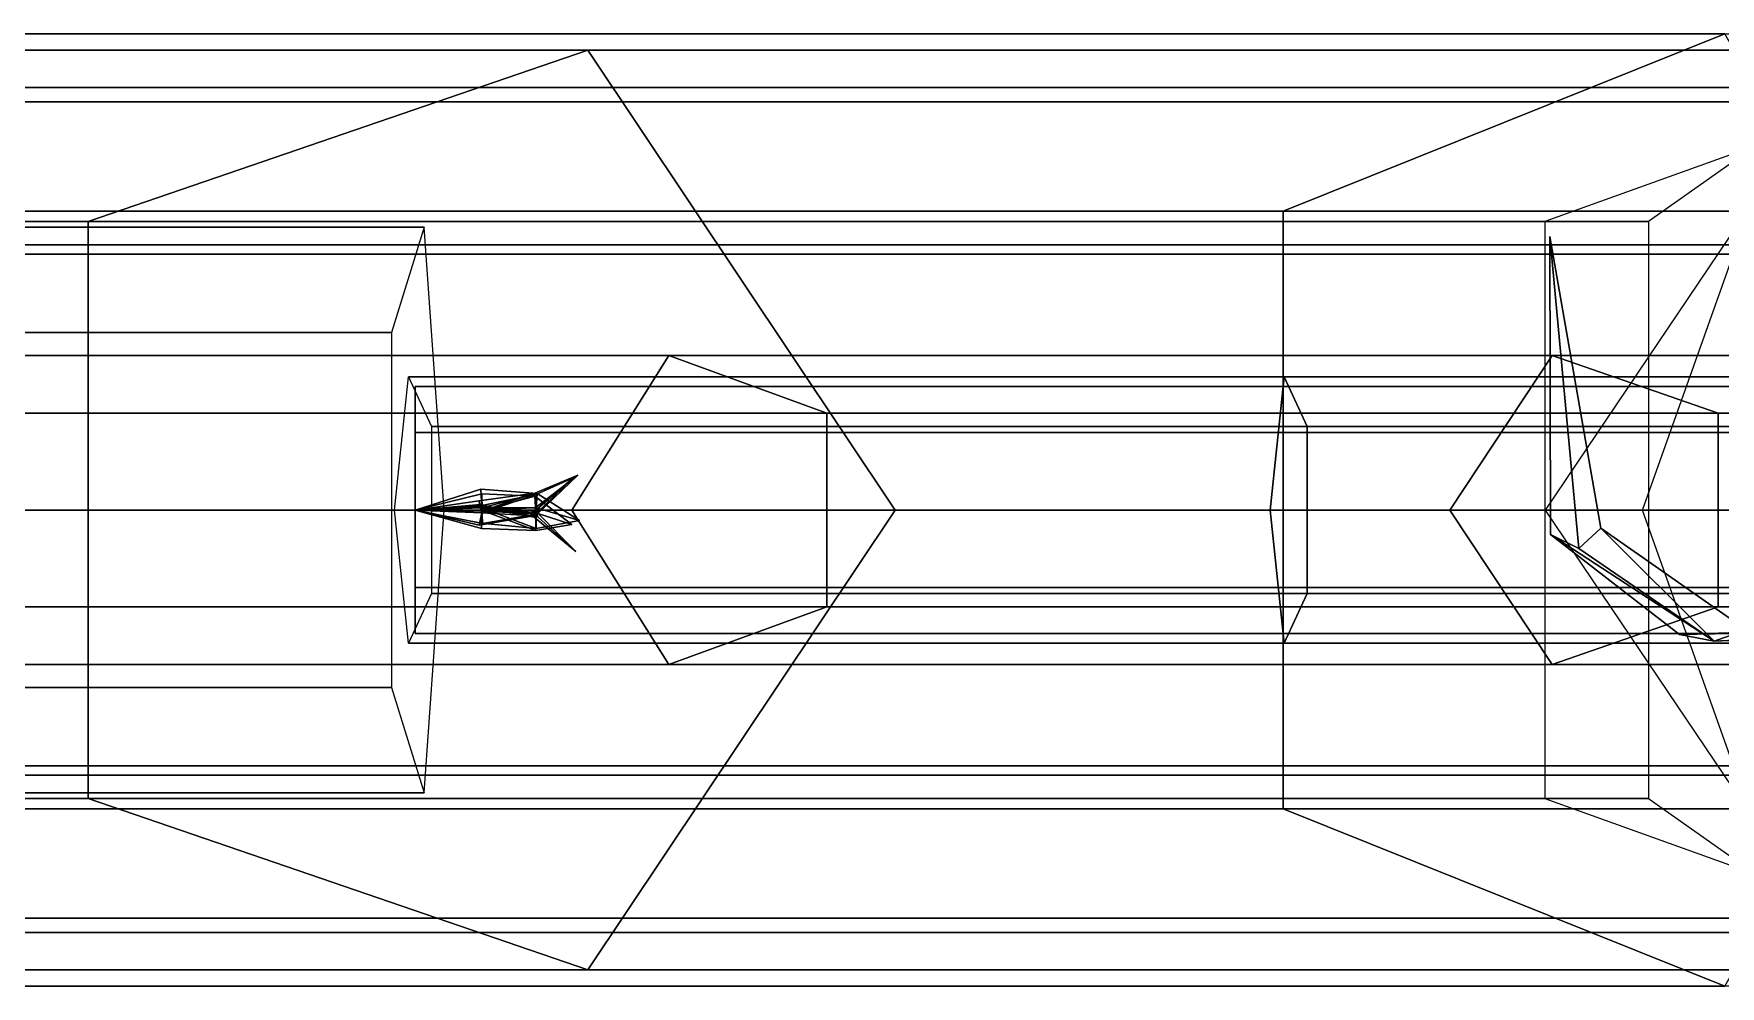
# Model space of a CAD drawing. Header units: metres. Extents: x -236 to 197, y -84 to 78.
# Drawn here: x 41.7 to 49.11, y -2.09 to 2.09 of the extents above; entities that cross this region are included whole.
import ezdxf

# ---------------------------------------------------------------- set-up
doc = ezdxf.new("R2010")
doc.units = ezdxf.units.M

msp = doc.modelspace()

# ---------------------------------------------------------------- linework, layer by layer
at = {"layer": 'Lacypla_Intrnd', "color": 3}
for points in [[(37.9834, 2.0213, 430.1003), (49.8681, 2.0213, 436.0681), (48.7991, 1.268, 438.1918), (36.5207, 1.268, 431.9746)], [(39.021, 2.0213, 672.702), (44.138, 2.0213, 685.0472), (41.9415, 1.268, 685.957), (36.7458, 1.268, 673.3922)], [(38.8823, 0, 428.9485), (50.525, 0, 434.7632), (49.8681, 2.0213, 436.0681), (37.9834, 2.0213, 430.1003)], [(40.419, 0, 672.2779), (45.4878, 0, 684.4881), (44.138, 2.0213, 685.0472), (39.021, 2.0213, 672.702)], [(44.138, 2.0213, 685.0472), (50.4405, 2.0213, 696.8314), (48.3437, 1.268, 697.9521), (41.9415, 1.268, 685.957)], [(45.4878, 0, 684.4881), (51.7289, 0, 696.1427), (50.4405, 2.0213, 696.8314), (44.138, 2.0213, 685.0472)], [(49.3795, 1.5316, 697.3283), (53.0419, 1.5316, 706.8227), (52.009, 0, 707.2211), (48.3466, 0, 697.7267)], [(49.3185, 1.5316, 437.1048), (58.1727, 1.5316, 442.1207), (57.627, 0, 443.084), (48.7728, 0, 438.0681)], [(36.5207, 1.268, 431.9746), (48.7991, 1.268, 438.1918), (48.7991, -1.268, 438.1918), (36.5207, -1.268, 431.9746)], [(36.7458, 1.268, 673.3922), (41.9415, 1.268, 685.957), (41.9415, -1.268, 685.957), (36.7458, -1.268, 673.3922)], [(41.9415, 1.268, 685.957), (48.3437, 1.268, 697.9521), (48.3437, -1.268, 697.9521), (41.9415, -1.268, 685.957)], [(35.2846, 1.2436, 217.9219), (43.4188, 1.2436, 218.713), (43.2754, 0.7802, 220.1688), (34.8258, 0.7802, 219.3109)], [(35.5666, 0, 217.0684), (43.5069, 0, 217.8184), (43.4188, 1.2436, 218.713), (35.2846, 1.2436, 217.9219)], [(34.8258, 0.7802, 219.3109), (43.2754, 0.7802, 220.1688), (43.2754, -0.7802, 220.1688), (34.8258, -0.7802, 219.3109)], [(43.3501, 0.5855, 219.3132), (47.198, 0.5855, 219.884), (47.1359, 0, 220.3026), (43.288, 0, 219.7318)], [(43.4512, 0.3673, 218.6319), (47.2991, 0.3673, 219.2027), (47.198, 0.5855, 219.884), (43.3501, 0.5855, 219.3132)], [(47.198, 0.5855, 219.884), (51.004, 0.5855, 220.6413), (50.9214, 0, 221.0563), (47.1359, 0, 220.3026)], [(47.2991, 0.3673, 219.2027), (51.1383, 0.3673, 219.9658), (51.004, 0.5855, 220.6413), (47.198, 0.5855, 219.884)], [(43.4512, -0.3673, 218.6319), (47.2991, -0.3673, 219.2027), (47.2991, 0.3673, 219.2027), (43.4512, 0.3673, 218.6319)], [(47.2991, -0.3673, 219.2027), (51.1383, -0.3673, 219.9658), (51.1383, 0.3673, 219.9658), (47.2991, 0.3673, 219.2027)], [(35.2846, -1.2436, 217.9219), (43.4188, -1.2436, 218.713), (43.5069, 0, 217.8184), (35.5666, 0, 217.0684)], [(37.9834, -2.0213, 430.1003), (49.8681, -2.0213, 436.0681), (50.525, 0, 434.7632), (38.8823, 0, 428.9485)], [(39.021, -2.0213, 672.702), (44.138, -2.0213, 685.0472), (45.4878, 0, 684.4881), (40.419, 0, 672.2779)], [(43.288, 0, 219.7318), (47.1359, 0, 220.3026), (47.198, -0.5855, 219.884), (43.3501, -0.5855, 219.3132)], [(44.138, -2.0213, 685.0472), (50.4405, -2.0213, 696.8314), (51.7289, 0, 696.1427), (45.4878, 0, 684.4881)], [(47.1359, 0, 220.3026), (50.9214, 0, 221.0563), (51.004, -0.5855, 220.6413), (47.198, -0.5855, 219.884)], [(48.3466, 0, 697.7267), (52.009, 0, 707.2211), (53.0419, -1.5316, 706.8227), (49.3795, -1.5316, 697.3283)], [(48.7728, 0, 438.0681), (57.627, 0, 443.084), (58.1727, -1.5316, 442.1207), (49.3185, -1.5316, 437.1048)], [(43.3501, -0.5855, 219.3132), (47.198, -0.5855, 219.884), (47.2991, -0.3673, 219.2027), (43.4512, -0.3673, 218.6319)], [(47.198, -0.5855, 219.884), (51.004, -0.5855, 220.6413), (51.1383, -0.3673, 219.9658), (47.2991, -0.3673, 219.2027)], [(34.8258, -0.7802, 219.3109), (43.2754, -0.7802, 220.1688), (43.4188, -1.2436, 218.713), (35.2846, -1.2436, 217.9219)], [(36.5207, -1.268, 431.9746), (48.7991, -1.268, 438.1918), (49.8681, -2.0213, 436.0681), (37.9834, -2.0213, 430.1003)], [(36.7458, -1.268, 673.3922), (41.9415, -1.268, 685.957), (44.138, -2.0213, 685.0472), (39.021, -2.0213, 672.702)], [(41.9415, -1.268, 685.957), (48.3437, -1.268, 697.9521), (50.4405, -2.0213, 696.8314), (44.138, -2.0213, 685.0472)]]:
    msp.add_3dface(points, dxfattribs=at)
at = {"layer": 'Lacypla_Leaf', "color": 3}
for points in [[(48.5904, -0.0799, 745.254), (48.3651, 1.2015, 744.9836), (48.4925, -0.1685, 745.3863)], [(48.5904, -0.0799, 745.254), (48.4925, -0.1685, 745.3863), (48.3651, 1.2015, 744.9836)], [(48.3651, 1.2015, 744.9836), (48.368, -0.1073, 745.3824), (48.4925, -0.1685, 745.3863)], [(48.3651, 1.2015, 744.9836), (48.4925, -0.1685, 745.3863), (48.368, -0.1073, 745.3824)], [(48.4925, -0.1685, 745.3863), (48.368, -0.1073, 745.3824), (49.0885, -0.5772, 746.2646)], [(48.4925, -0.1685, 745.3863), (49.0885, -0.5772, 746.2646), (48.368, -0.1073, 745.3824)], [(49.0885, -0.5772, 746.2646), (48.368, -0.1073, 745.3824), (48.9353, -0.5477, 746.3369)], [(49.0885, -0.5772, 746.2646), (48.9353, -0.5477, 746.3369), (48.368, -0.1073, 745.3824)], [(49.0885, -0.5772, 746.2646), (48.5904, -0.0799, 745.254), (48.4925, -0.1685, 745.3863)], [(49.0885, -0.5772, 746.2646), (48.4925, -0.1685, 745.3863), (48.5904, -0.0799, 745.254)], [(49.2282, -0.5261, 746.162), (48.5904, -0.0799, 745.254), (49.0885, -0.5772, 746.2646)], [(49.2282, -0.5261, 746.162), (49.0885, -0.5772, 746.2646), (48.5904, -0.0799, 745.254)], [(50.1629, -0.5241, 747.8506), (48.9353, -0.5477, 746.3369), (50.1392, -0.5066, 747.9666)], [(50.1629, -0.5241, 747.8506), (50.1392, -0.5066, 747.9666), (48.9353, -0.5477, 746.3369)], [(48.9353, -0.5477, 746.3369), (50.1629, -0.5241, 747.8506), (49.0885, -0.5772, 746.2646)], [(48.9353, -0.5477, 746.3369), (49.0885, -0.5772, 746.2646), (50.1629, -0.5241, 747.8506)], [(50.1629, -0.5241, 747.8506), (49.0885, -0.5772, 746.2646), (50.2862, -0.5225, 747.8447)], [(50.1629, -0.5241, 747.8506), (50.2862, -0.5225, 747.8447), (49.0885, -0.5772, 746.2646)], [(50.2862, -0.5225, 747.8447), (49.2282, -0.5261, 746.162), (49.0885, -0.5772, 746.2646)], [(50.2862, -0.5225, 747.8447), (49.0885, -0.5772, 746.2646), (49.2282, -0.5261, 746.162)]]:
    msp.add_3dface(points, dxfattribs=at)
at = {"layer": 'Lacypla_Mrstm', "color": 3}
for points in [[(43.9042, 0.0735, 219.2253), (44.0941, 0.1525, 219.0928), (43.9087, 0.0113, 219.1798)], [(43.9042, 0.0735, 219.2253), (43.9087, 0.0113, 219.1798), (44.0941, 0.1525, 219.0928)], [(44.0941, 0.1525, 219.0928), (43.9171, -0.0166, 219.095), (43.9087, 0.0113, 219.1798)], [(44.0941, 0.1525, 219.0928), (43.9087, 0.0113, 219.1798), (43.9171, -0.0166, 219.095)], [(43.3785, 0, 219.1219), (43.6677, 0.0915, 219.138), (43.6713, 0.0089, 219.1597)], [(43.3785, 0, 219.1219), (43.6713, 0.0089, 219.1597), (43.6677, 0.0915, 219.138)], [(43.6677, 0.0915, 219.138), (43.9145, 0.0719, 219.1208), (43.6713, 0.0089, 219.1597)], [(43.6677, 0.0915, 219.138), (43.6713, 0.0089, 219.1597), (43.9145, 0.0719, 219.1208)], [(43.9009, -0.0258, 219.2596), (44.0732, 0.1419, 219.3046), (43.9081, -0.0019, 219.1866)], [(43.9009, -0.0258, 219.2596), (43.9081, -0.0019, 219.1866), (44.0732, 0.1419, 219.3046)], [(44.0732, 0.1419, 219.3046), (43.9133, 0.0703, 219.1336), (43.9081, -0.0019, 219.1866)], [(44.0732, 0.1419, 219.3046), (43.9081, -0.0019, 219.1866), (43.9133, 0.0703, 219.1336)], [(43.6734, -0.0021, 219.1383), (43.6723, 0.0717, 219.1488), (43.3785, 0, 219.1219)], [(43.6734, -0.0021, 219.1383), (43.3785, 0, 219.1219), (43.6723, 0.0717, 219.1488)], [(43.3785, 0, 219.1219), (43.6583, 0.0404, 219.2329), (43.671, -0.0057, 219.162)], [(43.3785, 0, 219.1219), (43.671, -0.0057, 219.162), (43.6583, 0.0404, 219.2329)], [(43.6727, 0.0112, 219.1449), (43.6655, 0.0244, 219.218), (43.3785, 0, 219.1219)], [(43.6727, 0.0112, 219.1449), (43.3785, 0, 219.1219), (43.6655, 0.0244, 219.218)], [(43.6723, -0.0125, 219.1489), (43.6789, 0.0206, 219.0824), (43.3785, 0, 219.1219)], [(43.6723, -0.0125, 219.1489), (43.3785, 0, 219.1219), (43.6789, 0.0206, 219.0824)], [(43.3785, 0, 219.1219), (43.6754, 0.0148, 219.0595), (43.6727, 0.0112, 219.1449)], [(43.3785, 0, 219.1219), (43.6727, 0.0112, 219.1449), (43.6754, 0.0148, 219.0595)], [(43.6713, 0.0089, 219.1597), (43.6679, -0.0575, 219.1935), (43.3785, 0, 219.1219)], [(43.6713, 0.0089, 219.1597), (43.3785, 0, 219.1219), (43.6679, -0.0575, 219.1935)], [(43.6583, 0.0404, 219.2329), (43.9042, 0.0735, 219.2253), (43.671, -0.0057, 219.162)], [(43.6583, 0.0404, 219.2329), (43.671, -0.0057, 219.162), (43.9042, 0.0735, 219.2253)], [(43.902, -0.0322, 219.2483), (43.6655, 0.0244, 219.218), (43.6727, 0.0112, 219.1449)], [(43.902, -0.0322, 219.2483), (43.6727, 0.0112, 219.1449), (43.6655, 0.0244, 219.218)], [(43.9102, -0.0807, 219.165), (43.6679, -0.0575, 219.1935), (43.6713, 0.0089, 219.1597)], [(43.9102, -0.0807, 219.165), (43.6713, 0.0089, 219.1597), (43.6679, -0.0575, 219.1935)], [(43.671, -0.0057, 219.162), (43.9042, 0.0735, 219.2253), (43.9087, 0.0113, 219.1798)], [(43.671, -0.0057, 219.162), (43.9087, 0.0113, 219.1798), (43.9042, 0.0735, 219.2253)], [(43.9171, -0.0166, 219.095), (43.671, -0.0057, 219.162), (43.9087, 0.0113, 219.1798)], [(43.9171, -0.0166, 219.095), (43.9087, 0.0113, 219.1798), (43.671, -0.0057, 219.162)], [(43.6713, 0.0089, 219.1597), (43.9145, 0.0719, 219.1208), (43.9102, 0.009, 219.1652)], [(43.6713, 0.0089, 219.1597), (43.9102, 0.009, 219.1652), (43.9145, 0.0719, 219.1208)], [(43.9102, -0.0807, 219.165), (43.6713, 0.0089, 219.1597), (43.9102, 0.009, 219.1652)], [(43.9102, -0.0807, 219.165), (43.9102, 0.009, 219.1652), (43.6713, 0.0089, 219.1597)], [(43.904, 0.0607, 219.2279), (43.6723, 0.0717, 219.1488), (43.6734, -0.0021, 219.1383)], [(43.904, 0.0607, 219.2279), (43.6734, -0.0021, 219.1383), (43.6723, 0.0717, 219.1488)], [(43.9133, 0.0703, 219.1336), (43.6723, -0.0125, 219.1489), (43.9081, -0.0019, 219.1866)], [(43.9133, 0.0703, 219.1336), (43.9081, -0.0019, 219.1866), (43.6723, -0.0125, 219.1489)], [(43.9133, 0.0703, 219.1336), (43.6789, 0.0206, 219.0824), (43.6723, -0.0125, 219.1489)], [(43.9133, 0.0703, 219.1336), (43.6723, -0.0125, 219.1489), (43.6789, 0.0206, 219.0824)], [(43.6754, 0.0148, 219.0595), (43.9175, -0.0304, 219.0901), (43.6727, 0.0112, 219.1449)], [(43.6754, 0.0148, 219.0595), (43.6727, 0.0112, 219.1449), (43.9175, -0.0304, 219.0901)], [(43.6727, 0.0112, 219.1449), (43.9175, -0.0304, 219.0901), (43.9104, -0.006, 219.163)], [(43.6727, 0.0112, 219.1449), (43.9104, -0.006, 219.163), (43.9175, -0.0304, 219.0901)], [(43.902, -0.0322, 219.2483), (43.6727, 0.0112, 219.1449), (43.9104, -0.006, 219.163)], [(43.902, -0.0322, 219.2483), (43.9104, -0.006, 219.163), (43.6727, 0.0112, 219.1449)], [(43.904, 0.0607, 219.2279), (43.6734, -0.0021, 219.1383), (43.9091, -0.0125, 219.1763)], [(43.904, 0.0607, 219.2279), (43.9091, -0.0125, 219.1763), (43.6734, -0.0021, 219.1383)], [(44.0677, -0.0636, 219.361), (43.904, 0.0607, 219.2279), (43.9091, -0.0125, 219.1763)], [(44.0677, -0.0636, 219.361), (43.9091, -0.0125, 219.1763), (43.904, 0.0607, 219.2279)], [(43.9145, 0.0719, 219.1208), (44.1016, -0.0462, 219.0163), (43.9102, 0.009, 219.1652)], [(43.9145, 0.0719, 219.1208), (43.9102, 0.009, 219.1652), (44.1016, -0.0462, 219.0163)], [(44.1016, -0.0462, 219.0163), (43.9102, -0.0807, 219.165), (43.9102, 0.009, 219.1652)], [(44.1016, -0.0462, 219.0163), (43.9102, 0.009, 219.1652), (43.9102, -0.0807, 219.165)], [(43.671, -0.0057, 219.162), (43.6762, -0.0588, 219.1098), (43.3785, 0, 219.1219)], [(43.671, -0.0057, 219.162), (43.3785, 0, 219.1219), (43.6762, -0.0588, 219.1098)], [(43.3785, 0, 219.1219), (43.6602, -0.0662, 219.2143), (43.6723, -0.0125, 219.1489)], [(43.3785, 0, 219.1219), (43.6723, -0.0125, 219.1489), (43.6602, -0.0662, 219.2143)], [(43.3785, 0, 219.1219), (43.6707, -0.0819, 219.1078), (43.6734, -0.0021, 219.1383)], [(43.3785, 0, 219.1219), (43.6734, -0.0021, 219.1383), (43.6707, -0.0819, 219.1078)], [(43.6602, -0.0662, 219.2143), (43.9009, -0.0258, 219.2596), (43.6723, -0.0125, 219.1489)], [(43.6602, -0.0662, 219.2143), (43.6723, -0.0125, 219.1489), (43.9009, -0.0258, 219.2596)], [(43.6707, -0.0819, 219.1078), (43.909, -0.0897, 219.1766), (43.6734, -0.0021, 219.1383)], [(43.6707, -0.0819, 219.1078), (43.6734, -0.0021, 219.1383), (43.909, -0.0897, 219.1766)], [(43.9171, -0.0166, 219.095), (43.6762, -0.0588, 219.1098), (43.671, -0.0057, 219.162)], [(43.9171, -0.0166, 219.095), (43.671, -0.0057, 219.162), (43.6762, -0.0588, 219.1098)], [(43.6723, -0.0125, 219.1489), (43.9009, -0.0258, 219.2596), (43.9081, -0.0019, 219.1866)], [(43.6723, -0.0125, 219.1489), (43.9081, -0.0019, 219.1866), (43.9009, -0.0258, 219.2596)], [(43.6734, -0.0021, 219.1383), (43.909, -0.0897, 219.1766), (43.9091, -0.0125, 219.1763)], [(43.6734, -0.0021, 219.1383), (43.9091, -0.0125, 219.1763), (43.909, -0.0897, 219.1766)], [(44.085, -0.1817, 219.1845), (43.902, -0.0322, 219.2483), (43.9104, -0.006, 219.163)], [(44.085, -0.1817, 219.1845), (43.9104, -0.006, 219.163), (43.902, -0.0322, 219.2483)], [(43.909, -0.0897, 219.1766), (44.0677, -0.0636, 219.361), (43.9091, -0.0125, 219.1763)], [(43.909, -0.0897, 219.1766), (43.9091, -0.0125, 219.1763), (44.0677, -0.0636, 219.361)], [(43.9175, -0.0304, 219.0901), (44.085, -0.1817, 219.1845), (43.9104, -0.006, 219.163)], [(43.9175, -0.0304, 219.0901), (43.9104, -0.006, 219.163), (44.085, -0.1817, 219.1845)]]:
    msp.add_3dface(points, dxfattribs=at)
at = {"layer": 'Lacypla_Petiole', "color": 3}
for points in [[(34.1989, 2.0935, 240.8408), (49.1349, 2.0935, 259.9741), (47.1937, 1.3133, 261.4891), (32.1185, 1.3133, 242.1582)], [(35.4773, 0, 240.0312), (50.3278, 0, 259.0431), (49.1349, 2.0935, 259.9741), (34.1989, 2.0935, 240.8408)], [(49.1349, 2.0935, 259.9741), (65.8744, 2.0935, 277.5513), (64.091, 1.3133, 279.2492), (47.1937, 1.3133, 261.4891)], [(38.8155, 1.8572, 467.5608), (51.2172, 1.8572, 485.1647), (49.4311, 1.1651, 486.4227), (36.9147, 1.1651, 468.6375)], [(39.9835, 0, 466.8991), (52.3148, 0, 484.3918), (51.2172, 1.8572, 485.1647), (38.8155, 1.8572, 467.5608)], [(40.3679, 1.7935, 593.8506), (53.1638, 1.7935, 610.2423), (51.5007, 1.1251, 611.5402), (38.5856, 1.1251, 594.9792)], [(41.4631, 0, 593.157), (54.1857, 0, 609.4448), (53.1638, 1.7935, 610.2423), (40.3679, 1.7935, 593.8506)], [(32.1185, 1.3133, 242.1582), (47.1937, 1.3133, 261.4891), (47.1937, -1.3133, 261.4891), (32.1185, -1.3133, 242.1582)], [(47.1937, 1.3133, 261.4891), (64.091, 1.3133, 279.2492), (64.091, -1.3133, 279.2492), (47.1937, -1.3133, 261.4891)], [(36.9147, 1.1651, 468.6375), (49.4311, 1.1651, 486.4227), (49.4311, -1.1651, 486.4227), (36.9147, -1.1651, 468.6375)], [(38.5856, 1.1251, 594.9792), (51.5007, 1.1251, 611.5402), (51.5007, -1.1251, 611.5402), (38.5856, -1.1251, 594.9792)], [(44.4939, 0.679, 776.0649), (39.9595, 0.679, 782.5015), (39.5582, 0, 782.2188), (44.0668, 0, 775.8231)], [(45.1888, 0.426, 776.4587), (40.6125, 0.426, 782.9614), (39.9595, 0.679, 782.5015), (44.4939, 0.679, 776.0649)], [(48.3755, 0.679, 769.215), (44.4939, 0.679, 776.0649), (44.0668, 0, 775.8231), (47.9268, 0, 769.0161)], [(49.1058, 0.426, 769.5387), (45.1888, 0.426, 776.4587), (44.4939, 0.679, 776.0649), (48.3755, 0.679, 769.215)], [(51.5671, 0.679, 762.0176), (48.3755, 0.679, 769.215), (47.9268, 0, 769.0161), (51.1011, 0, 761.8636)], [(52.3256, 0.426, 762.2681), (49.1058, 0.426, 769.5387), (48.3755, 0.679, 769.215), (51.5671, 0.679, 762.0176)], [(43.3785, 0, 218.5496), (49.6963, 0, 218.5496), (49.6963, 0.5433, 218.9424), (43.3785, 0.5433, 218.9424)], [(43.3785, 0.5433, 218.9424), (49.6963, 0.5433, 218.9424), (49.6963, 0.3408, 219.5815), (43.3785, 0.3408, 219.5815)], [(45.1888, -0.426, 776.4587), (40.6125, -0.426, 782.9614), (40.6125, 0.426, 782.9614), (45.1888, 0.426, 776.4587)], [(49.1058, -0.426, 769.5387), (45.1888, -0.426, 776.4587), (45.1888, 0.426, 776.4587), (49.1058, 0.426, 769.5387)], [(52.3256, -0.426, 762.2681), (49.1058, -0.426, 769.5387), (49.1058, 0.426, 769.5387), (52.3256, 0.426, 762.2681)], [(43.3785, 0.3408, 219.5815), (49.6963, 0.3408, 219.5815), (49.6963, -0.3408, 219.5815), (43.3785, -0.3408, 219.5815)], [(34.1989, -2.0935, 240.8408), (49.1349, -2.0935, 259.9741), (50.3278, 0, 259.0431), (35.4773, 0, 240.0312)], [(38.8155, -1.8572, 467.5608), (51.2172, -1.8572, 485.1647), (52.3148, 0, 484.3918), (39.9835, 0, 466.8991)], [(44.0668, 0, 775.8231), (39.5582, 0, 782.2188), (39.9595, -0.679, 782.5015), (44.4939, -0.679, 776.0649)], [(40.3679, -1.7935, 593.8506), (53.1638, -1.7935, 610.2423), (54.1857, 0, 609.4448), (41.4631, 0, 593.157)], [(43.3785, -0.5433, 218.9424), (49.6963, -0.5433, 218.9424), (49.6963, 0, 218.5496), (43.3785, 0, 218.5496)], [(47.9268, 0, 769.0161), (44.0668, 0, 775.8231), (44.4939, -0.679, 776.0649), (48.3755, -0.679, 769.215)], [(51.1011, 0, 761.8636), (47.9268, 0, 769.0161), (48.3755, -0.679, 769.215), (51.5671, -0.679, 762.0176)], [(43.3785, -0.3408, 219.5815), (49.6963, -0.3408, 219.5815), (49.6963, -0.5433, 218.9424), (43.3785, -0.5433, 218.9424)], [(44.4939, -0.679, 776.0649), (39.9595, -0.679, 782.5015), (40.6125, -0.426, 782.9614), (45.1888, -0.426, 776.4587)], [(48.3755, -0.679, 769.215), (44.4939, -0.679, 776.0649), (45.1888, -0.426, 776.4587), (49.1058, -0.426, 769.5387)], [(51.5671, -0.679, 762.0176), (48.3755, -0.679, 769.215), (49.1058, -0.426, 769.5387), (52.3256, -0.426, 762.2681)], [(36.9147, -1.1651, 468.6375), (49.4311, -1.1651, 486.4227), (51.2172, -1.8572, 485.1647), (38.8155, -1.8572, 467.5608)], [(38.5856, -1.1251, 594.9792), (51.5007, -1.1251, 611.5402), (53.1638, -1.7935, 610.2423), (40.3679, -1.7935, 593.8506)], [(32.1185, -1.3133, 242.1582), (47.1937, -1.3133, 261.4891), (49.1349, -2.0935, 259.9741), (34.1989, -2.0935, 240.8408)], [(47.1937, -1.3133, 261.4891), (64.091, -1.3133, 279.2492), (65.8744, -2.0935, 277.5513), (49.1349, -2.0935, 259.9741)]]:
    msp.add_3dface(points, dxfattribs=at)

doc.saveas('drawing.dxf')
